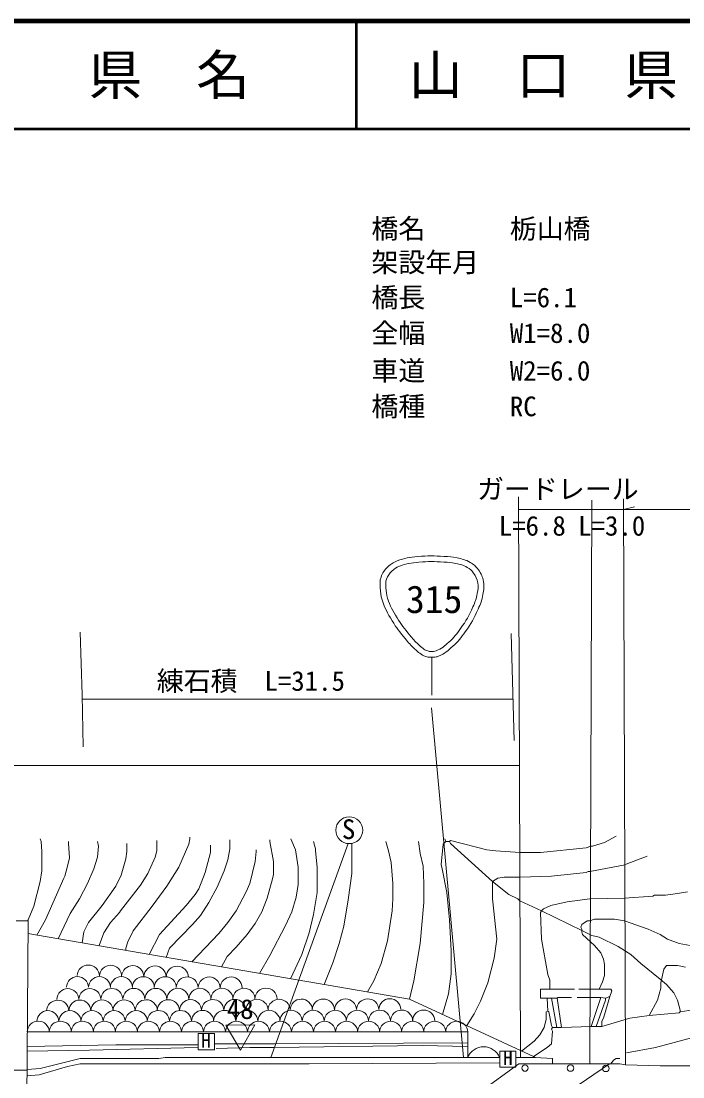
# Model space of a CAD drawing. Units: millimetres, scale not verified. Extents: x 40000 to 680000, y 20000 to 380000.
# Drawn here: x 301873 to 363331, y 281890 to 380000 of the extents above; entities that cross this region are included whole.
import ezdxf
from ezdxf.enums import TextEntityAlignment as Align

# ---------------------------------------------------------------- set-up
doc = ezdxf.new("R2010")
doc.units = ezdxf.units.MM
doc.header["$LTSCALE"] = 1000
for name, color, linetype, lineweight in [('M-BGD', 7, 'Continuous', 13), ('M-STR-HTXT', 7, 'Continuous', 13), ('M-STR-STR1', 1, 'Continuous', 13), ('M-STR-STRC', 7, 'Continuous', 13), ('M-TTL', 2, 'Continuous', 140), ('M-TTL-LINE', 7, 'Continuous', 50)]:
    doc.layers.add(name, color=color, linetype=linetype, lineweight=lineweight)
doc.layers.add('M-TTL-TXT', color=7, linetype='Continuous')
doc.styles.add('ＭＳ ゴシック', font='')
doc.styles.get('ＭＳ ゴシック').set_extended_font_data('MS Gothic')

msp = doc.modelspace()

# ---------------------------------------------------------------- linework, layer by layer
at = {"layer": 'M-BGD'}
for p, q in [((317526, 304179), (317526, 304010)), ((357150, 304264), (356050, 303671)), ((303641, 304010), (303726, 303756)), ((303726, 303756), (303810, 302825)), ((306266, 303587), (306266, 303756)), ((306350, 302232), (306266, 303587)), ((308975, 303756), (309060, 303333)), ((309060, 303333), (308975, 302317)), ((311684, 302825), (311684, 303587)), ((314478, 302909), (314478, 303841)), ((317442, 303502), (316510, 301385)), ((317526, 304010), (317442, 303502)), ((319474, 303417), (319474, 302740)), ((321252, 303079), (321252, 303925)), ((324977, 303925), (324977, 303756)), ((324977, 303756), (325316, 301893)), ((325062, 283690), (332258, 303587)), ((327348, 302994), (326924, 304010)), ((329210, 303079), (329041, 303756)), ((332597, 300793), (332597, 303587)), ((335984, 302909), (335730, 303756)), ((338947, 302655), (338778, 303756)), ((340894, 301639), (341064, 303502)), ((341064, 303502), (341318, 303756)), ((341318, 303756), (341233, 304010)), ((341318, 303756), (341656, 303756)), ((341741, 303841), (341656, 303756)), ((341741, 303587), (341656, 303756)), ((345128, 302994), (341741, 303841)), ((345636, 300031), (341741, 303587)), ((354356, 303163), (350123, 302740)), ((354780, 303333), (354356, 303163)), ((354949, 303333), (354780, 303333)), ((356050, 303671), (354949, 303333)), ((303810, 302825), (303810, 301047)), ((306181, 301470), (306350, 302232)), ((308975, 302317), (308636, 301216)), ((311600, 302147), (311684, 302825)), ((313632, 300793), (314309, 302317)), ((314309, 302317), (314478, 302909)), ((319474, 302740), (318966, 300877)), ((321082, 302063), (321252, 303079)), ((323622, 301893), (323707, 302825)), ((323707, 302825), (323707, 302994)), ((327602, 301385), (327348, 302994)), ((329210, 302909), (329210, 303079)), ((329380, 301385), (329210, 302909)), ((336238, 301809), (335984, 302909)), ((339201, 301470), (338947, 302655)), ((345974, 302909), (345128, 302994)), ((348176, 302740), (345974, 302909)), ((350123, 302740), (348176, 302740)), ((357828, 301555), (360029, 302401)), ((305927, 300539), (306181, 301470)), ((308636, 301216), (308044, 299861)), ((311176, 300623), (311600, 302147)), ((316510, 301385), (315410, 299607)), ((320744, 301047), (321082, 302063)), ((323114, 299861), (323622, 301893)), ((325316, 301893), (325316, 300708)), ((327602, 299777), (327602, 301385)), ((329380, 299015), (329380, 301385)), ((336407, 299861), (336238, 301809)), ((339286, 299861), (339201, 301470)), ((340979, 301216), (340894, 301639)), ((341402, 299015), (340979, 301216)), ((354695, 300962), (357828, 301555)), ((303810, 301047), (303641, 300031)), ((305842, 300369), (304149, 296475)), ((305927, 300539), (305842, 300369)), ((310668, 299607), (311176, 300623)), ((312954, 299692), (313632, 300793)), ((318966, 300877), (318373, 299353)), ((320066, 299523), (320744, 301047)), ((325231, 300285), (324723, 298507)), ((325316, 300708), (325231, 300285)), ((332258, 298337), (332597, 300793)), ((345636, 300031), (346144, 300369)), ((346144, 300369), (346736, 300454)), ((346736, 300454), (348176, 300454)), ((348176, 300454), (351139, 300539)), ((351139, 300539), (354356, 300877)), ((354356, 300877), (354526, 300962)), ((354526, 300962), (354695, 300962)), ((303641, 300031), (303048, 297745)), ((308044, 299861), (307282, 298422)), ((309398, 297829), (310668, 299607)), ((311092, 297321), (312954, 299692)), ((315410, 299607), (314055, 297745)), ((318373, 299353), (318034, 298845)), ((319304, 298083), (320066, 299523)), ((322776, 299099), (323114, 299861)), ((327432, 298591), (327602, 299777)), ((336407, 298422), (336407, 299861)), ((339286, 298083), (339286, 299861)), ((345636, 298422), (345636, 300031)), ((347160, 298845), (345636, 300031)), ((307282, 298422), (306435, 297067)), ((318034, 298845), (317188, 297829)), ((321844, 297321), (322776, 299099)), ((324723, 298507), (324215, 297237)), ((327009, 297237), (327432, 298591)), ((329041, 296983), (329380, 299015)), ((331835, 295882), (332258, 298337)), ((336322, 297321), (336407, 298422)), ((341656, 296475), (341402, 299015)), ((346059, 294697), (345636, 298422)), ((348006, 298422), (347160, 298845)), ((348176, 298253), (348006, 298422)), ((352578, 298168), (354695, 298422)), ((354695, 298422), (357912, 298507)), ((357912, 298507), (360537, 298676)), ((360537, 298676), (360706, 298761)), ((360706, 298761), (361722, 298761)), ((361722, 298761), (362823, 298930)), ((362823, 298930), (363754, 299099)), ((303048, 297745), (302540, 296475)), ((308128, 296221), (309398, 297829)), ((311092, 297321), (311007, 297152)), ((314055, 297745), (312277, 295459)), ((317188, 297829), (314732, 295120)), ((318542, 296898), (319304, 298083)), ((321082, 296221), (321844, 297321)), ((335899, 294527), (336322, 297321)), ((338947, 294273), (339286, 298083)), ((350208, 297321), (348176, 298253)), ((350123, 297152), (350208, 297321)), ((350208, 297321), (350377, 297491)), ((354018, 295459), (350208, 297321)), ((350377, 297491), (351054, 297829)), ((351054, 297829), (352578, 298168)), ((302512, 296386), (301414, 296393)), ((302512, 296386), (302283, 261855)), ((302540, 296475), (302456, 296390)), ((302540, 296475), (302456, 296390)), ((304149, 296475), (303346, 295069)), ((306435, 297067), (305312, 294727)), ((311007, 297152), (310160, 296221)), ((317780, 296051), (318542, 296898)), ((324215, 297237), (323622, 296136)), ((326416, 295967), (327009, 297237)), ((328618, 295289), (329041, 296983)), ((341826, 293596), (341656, 296475)), ((350208, 294697), (350123, 297152)), ((354441, 296390), (353933, 296051)), ((354695, 296390), (354441, 296390)), ((355118, 296559), (354695, 296390)), ((356981, 296559), (355118, 296559)), ((357912, 296390), (356981, 296559)), ((360114, 295628), (357912, 296390)), ((307533, 294345), (307705, 295374)), ((307705, 295374), (308128, 296221)), ((310160, 296221), (309568, 295289)), ((312277, 295459), (311769, 294443)), ((315664, 293850), (317780, 296051)), ((320236, 295205), (321082, 296221)), ((323622, 296136), (322860, 295120)), ((324977, 293173), (326416, 295967)), ((331412, 294273), (331835, 295882)), ((353933, 296051), (353848, 295797)), ((353848, 295797), (353933, 295628)), ((353933, 295374), (353933, 295628)), ((354018, 295120), (353933, 295374)), ((354018, 295459), (354864, 295035)), ((361214, 295120), (360114, 295628)), ((337931, 289109), (302504, 295211)), ((309568, 295289), (309107, 294100)), ((311769, 294443), (311600, 293850)), ((314732, 295120), (313760, 293272)), ((317721, 292590), (320236, 295205)), ((322860, 295120), (321844, 293935)), ((327940, 293257), (328618, 295289)), ((335306, 292411), (335899, 294527)), ((345805, 292919), (346059, 294697)), ((350800, 291395), (350208, 294697)), ((355118, 294104), (354018, 295120)), ((354864, 295035), (355542, 294866)), ((355542, 294866), (357320, 294019)), ((361214, 295120), (361892, 294697)), ((361892, 294697), (362992, 294273)), ((311600, 293850), (311600, 293644)), ((315345, 292999), (315664, 293850)), ((321844, 293935), (320998, 293088)), ((330819, 292495), (331412, 294273)), ((338354, 290802), (338947, 294273)), ((341826, 291479), (341826, 293596)), ((355711, 293427), (355118, 294104)), ((355965, 292834), (355711, 293427)), ((357320, 294019), (358251, 293427)), ((358251, 293427), (358505, 293257)), ((362992, 294273), (364008, 294104)), ((320998, 293088), (320468, 292117)), ((324012, 291506), (324977, 293173)), ((326902, 291008), (327940, 293257)), ((330027, 290470), (330819, 292495)), ((334629, 290802), (335306, 292411)), ((345212, 290633), (345805, 292919)), ((356050, 292326), (355965, 292834)), ((358505, 293257), (359436, 292411)), ((359436, 292411), (361214, 290971)), ((341572, 289617), (341826, 291479)), ((350970, 290887), (350800, 291395)), ((356050, 291310), (356050, 292326)), ((361299, 290633), (361553, 291903)), ((361553, 291903), (361807, 292241)), ((361807, 292241), (362823, 292241)), ((362823, 292241), (363585, 292072)), ((334036, 289786), (334629, 290802)), ((337931, 289109), (338354, 290802)), ((344535, 288939), (345212, 290633)), ((350970, 290040), (350970, 290887)), ((355542, 290040), (355880, 290717)), ((355880, 290717), (356050, 291310)), ((361638, 290633), (361214, 290971)), ((361299, 290125), (361299, 290633)), ((361807, 290463), (361638, 290633)), ((362484, 289701), (361807, 290463)), ((341018, 287679), (341572, 289617)), ((350123, 289193), (350123, 290040)), ((350123, 290040), (350970, 290040)), ((350970, 290040), (353256, 290040)), ((353679, 290040), (354695, 290040)), ((354695, 290040), (355542, 290040)), ((355542, 290040), (356642, 290040)), ((356727, 289871), (356558, 289363)), ((356642, 290040), (356727, 289871)), ((360960, 289024), (361299, 290125)), ((362823, 289024), (362484, 289701)), ((349446, 283775), (337931, 289109)), ((343942, 287754), (344535, 288939)), ((350716, 289193), (350123, 289193)), ((350716, 289193), (350800, 288008)), ((351139, 289193), (350716, 289193)), ((351623, 286484), (351139, 289193)), ((351647, 289193), (351139, 289193)), ((351732, 289278), (351647, 289193)), ((352070, 286484), (351647, 289193)), ((353002, 289278), (351732, 289278)), ((354695, 289278), (353510, 289278)), ((355711, 289278), (354695, 289278)), ((354804, 286569), (355711, 289278)), ((355288, 286569), (356134, 289024)), ((356134, 289193), (355711, 289278)), ((356558, 289363), (355965, 287331)), ((356558, 289363), (356134, 289193)), ((356134, 289024), (356134, 289193)), ((360198, 287585), (360960, 289024)), ((363077, 288093), (362823, 289024)), ((343265, 286653), (343942, 287754)), ((350631, 287923), (350800, 288008)), ((350631, 287246), (350631, 287923)), ((350800, 288008), (350885, 287923)), ((350885, 287923), (351139, 286653)), ((358420, 287331), (360198, 287585)), ((360198, 287585), (362992, 287839)), ((362992, 287839), (363077, 287923)), ((363077, 287923), (365702, 288347)), ((363077, 287923), (363077, 288093)), ((320873, 286701), (323573, 286723)), ((320873, 286701), (322241, 284374)), ((322241, 284374), (323573, 286723)), ((350038, 285807), (350462, 286484)), ((350462, 286484), (350631, 287246)), ((351139, 286653), (351224, 286484)), ((351139, 286315), (351224, 286484)), ((351224, 286484), (351562, 286484)), ((351562, 286484), (352070, 286484)), ((352070, 286484), (354804, 286569)), ((355288, 286569), (354804, 286569)), ((355796, 286569), (355288, 286569)), ((358420, 287331), (355796, 286569)), ((355965, 287331), (355796, 287077)), ((355796, 287077), (355796, 286569)), ((302443, 286068), (343350, 286061)), ((319819, 285917), (318319, 285917)), ((318319, 285917), (318319, 284417)), ((319819, 284417), (319819, 285917)), ((324384, 286061), (323284, 286061)), ((325062, 286061), (325908, 286061)), ((326840, 286061), (330057, 286061)), ((330311, 286061), (334206, 286061)), ((334206, 286061), (338270, 286061)), ((341656, 286061), (338524, 286061)), ((343350, 286061), (343350, 283690)), ((350038, 285807), (349530, 285214)), ((351224, 286145), (351139, 286315)), ((351139, 284960), (351224, 286145)), ((360791, 284621), (364262, 285553)), ((302434, 284706), (310668, 284875)), ((308213, 284367), (318288, 284621)), ((310668, 284875), (315156, 284875)), ((318319, 284875), (315156, 284875)), ((319897, 284960), (323538, 284960)), ((319982, 284537), (323114, 284621)), ((325400, 284621), (323114, 284621)), ((325400, 284960), (323538, 284960)), ((343350, 285045), (325400, 284960)), ((339116, 284791), (325400, 284621)), ((343350, 284706), (339116, 284791)), ((349530, 285214), (348345, 284283)), ((349446, 283775), (350716, 284621)), ((350716, 284621), (351139, 284960)), ((358082, 284113), (360791, 284621)), ((302431, 284282), (308213, 284367)), ((303641, 282674), (307366, 283605)), ((307366, 283605), (314648, 283605)), ((314648, 283605), (315240, 283690)), ((315240, 283690), (325062, 283690)), ((318319, 284417), (319819, 284417)), ((325062, 283690), (343350, 283690)), ((343350, 283690), (346313, 283690)), ((347819, 284293), (346319, 284293)), ((346319, 284293), (346319, 282793)), ((347819, 282793), (347819, 284293)), ((347837, 283690), (349615, 283690)), ((348260, 283690), (348260, 284029)), ((349615, 283690), (349446, 283775)), ((351224, 283605), (349615, 283690)), ((351224, 283097), (351224, 283605)), ((356896, 283436), (357150, 283605)), ((357150, 283605), (357489, 283605)), ((302420, 282587), (303641, 282674)), ((303556, 282081), (306181, 282843)), ((306181, 282843), (307366, 283097)), ((307366, 283097), (328618, 283097)), ((328618, 283097), (346313, 283182)), ((346319, 282793), (347819, 282793)), ((356642, 283097), (356219, 283097)), ((356642, 283097), (356896, 283436)), ((357489, 283097), (356642, 283097)), ((357997, 283013), (357489, 283097)), ((361214, 282928), (357997, 283013)), ((367903, 282928), (361214, 282928)), ((268756, 282551), (302420, 282518)), ((302416, 281994), (303556, 282081))]:
    msp.add_line(p, q, dxfattribs=at)
for centre, radius in [((332344, 304813), 1250), ((348668, 282712), 300), ((352895, 282706), 300), ((356174, 282676), 300)]:
    msp.add_circle(centre, radius, dxfattribs=at)
for centre, radius, start, end in [((308106, 291249), 1034, 1.16478, 177.34064), ((310174, 291222), 1034, 1.16478, 177.34064), ((312241, 291195), 1034, 1.16478, 177.34064), ((314309, 291168), 1034, 1.16478, 177.34064), ((316377, 291141), 1034, 1.16478, 177.34064), ((307103, 290195), 1020, 0.96604, 178.71828), ((309143, 290190), 1020, 0.96604, 178.71828), ((311182, 290184), 1020, 0.96604, 178.71828), ((313222, 290178), 1020, 0.96604, 178.71828), ((315262, 290173), 1020, 0.96604, 178.71828), ((317301, 290167), 1020, 0.96604, 178.71828), ((319341, 290162), 1020, 0.96604, 178.71828), ((321381, 290156), 1020, 0.96604, 178.71828), ((306207, 289074), 1023, 1.40732, 178.84453), ((308252, 289078), 1023, 1.40732, 178.84453), ((310298, 289083), 1023, 1.40732, 178.84453), ((312343, 289087), 1023, 1.40732, 178.84453), ((314388, 289092), 1023, 1.40732, 178.84453), ((316433, 289096), 1023, 1.40732, 178.84453), ((318479, 289101), 1023, 1.40732, 178.84453), ((320524, 289105), 1023, 1.40732, 178.84453), ((322569, 289110), 1023, 1.40732, 178.84453), ((324614, 289114), 1023, 1.40732, 178.84453), ((305269, 287991), 1029, 1.83698, 178.65225), ((307325, 288000), 1029, 1.83698, 178.65225), ((309382, 288009), 1029, 1.83698, 178.65225), ((311438, 288018), 1029, 1.83698, 178.65225), ((313494, 288026), 1029, 1.83698, 178.65225), ((315551, 288035), 1029, 1.83698, 178.65225), ((317607, 288044), 1029, 1.83698, 178.65225), ((319663, 288053), 1029, 1.83698, 178.65225), ((321720, 288062), 1029, 1.83698, 178.65225), ((323776, 288070), 1029, 1.83698, 178.65225), ((325832, 288079), 1029, 1.83698, 178.65225), ((327889, 288088), 1029, 1.83698, 178.65225), ((329945, 288097), 1029, 1.83698, 178.65225), ((332001, 288106), 1029, 1.83698, 178.65225), ((334058, 288114), 1029, 1.83698, 178.65225), ((336114, 288123), 1029, 1.83698, 178.65225), ((304349, 287017), 1027, 1.60686, 178.56731), ((306403, 287020), 1027, 1.60686, 178.56731), ((308457, 287023), 1027, 1.60686, 178.56731), ((310510, 287026), 1027, 1.60686, 178.56731), ((312564, 287029), 1027, 1.60686, 178.56731), ((314618, 287032), 1027, 1.60686, 178.56731), ((316672, 287035), 1027, 1.60686, 178.56731), ((318725, 287038), 1027, 1.60686, 178.56731), ((320779, 287042), 1027, 1.60686, 178.56731), ((322833, 287045), 1027, 1.60686, 178.56731), ((324887, 287048), 1027, 1.60686, 178.56731), ((326941, 287051), 1027, 1.60686, 178.56731), ((328994, 287054), 1027, 1.60686, 178.56731), ((331048, 287057), 1027, 1.60686, 178.56731), ((333102, 287060), 1027, 1.60686, 178.56731), ((335156, 287063), 1027, 1.60686, 178.56731), ((337209, 287067), 1027, 1.60686, 178.56731), ((339263, 287070), 1027, 1.60686, 178.56731), ((303466, 286045), 1023, 1.27354, 178.70624), ((305511, 286044), 1023, 1.27354, 178.70624), ((307557, 286044), 1023, 1.27354, 178.70624), ((309602, 286044), 1023, 1.27354, 178.70624), ((311647, 286043), 1023, 1.27354, 178.70624), ((313693, 286043), 1023, 1.27354, 178.70624), ((315738, 286043), 1023, 1.27354, 178.70624), ((317783, 286042), 1023, 1.27354, 178.70624), ((319829, 286042), 1023, 1.27354, 178.70624), ((321874, 286042), 1023, 1.27354, 178.70624), ((323919, 286041), 1023, 1.27354, 178.70624), ((325964, 286041), 1023, 1.27354, 178.70624), ((328010, 286040), 1023, 1.27354, 178.70624), ((330055, 286040), 1023, 1.27354, 178.70624), ((332100, 286040), 1023, 1.27354, 178.70624), ((334146, 286039), 1023, 1.27354, 178.70624), ((336191, 286039), 1023, 1.27354, 178.70624), ((338236, 286039), 1023, 1.27354, 178.70624), ((340282, 286038), 1023, 1.27354, 178.70624), ((342327, 286038), 1023, 1.27354, 178.70624), ((344831, 283092), 1598, 21.96794, 158.03206)]:
    msp.add_arc(centre, radius, start, end, dxfattribs=at)
at = {"layer": 'M-STR-HTXT'}
for p, q in [((348260, 283690), (348075, 335783)), ((357825, 335601), (357997, 283013)), ((348079, 334616), (357828, 334616)), ((354695, 283097), (354881, 335474)), ((357828, 334616), (358828, 334866)), ((357828, 334616), (385758, 334616)), ((307536, 317387), (307366, 323229)), ((347668, 313154), (347377, 323101)), ((307620, 312561), (307536, 317387)), ((307543, 316988), (347556, 316988)), ((66969, 310841), (348164, 310841))]:
    msp.add_line(p, q, dxfattribs=at)
at = {"layer": 'M-STR-STR1'}
for p, q in [((348109, 283103), (335444, 273944)), ((342975, 273955), (356522, 283095)), ((356522, 283095), (348109, 283103))]:
    msp.add_line(p, q, dxfattribs=at)
at = {"layer": 'M-STR-STRC'}
for p, q in [((340009, 317352), (340009, 320889)), ((339998, 316198), (342960, 283690))]:
    msp.add_line(p, q, dxfattribs=at)
for points in [[(338708, 330233), (339662, 330337), (340207, 330308), (341167, 330260), (341634, 330236), (341900, 330231), (342356, 330128), (342847, 330017), (343139, 329960), (343573, 329705), (343919, 329500), (344105, 329344), (344340, 329017), (344615, 328634), (344731, 328371), (344816, 327907), (344899, 327449), (344846, 327174), (344763, 326717), (344661, 326161), (344542, 325858), (344313, 325342), (343933, 324483), (343665, 324020), (343123, 323253), (342722, 322685), (342476, 322371), (341960, 321904), (341492, 321482), (341220, 321220), (340638, 320979), (340473, 320911), (340366, 320909), (340188, 320900), (339899, 320885), (339721, 320856), (339448, 320952), (338986, 321115), (338786, 321344), (338417, 321666), (338037, 321998), (337864, 322228), (337544, 322618), (337034, 323241), (336741, 323593), (336328, 324284), (335899, 325002), (335653, 325417), (335402, 326214), (335268, 326644), (335235, 326902), (335217, 327351), (335202, 327734), (335171, 327967), (335297, 328330), (335443, 328752), (335612, 328969), (335931, 329281), (336220, 329564), (336430, 329685), (336804, 329837), (337507, 330123), (337952, 330151), (338708, 330233)], [(338815, 329716), (339718, 329812), (340233, 329779), (341140, 329731), (341571, 329709), (341818, 329705), (342239, 329609), (342667, 329512), (342921, 329463), (343299, 329240), (343571, 329080), (343716, 328958), (343900, 328702), (344121, 328394), (344214, 328182), (344282, 327809), (344352, 327426), (344308, 327196), (344238, 326812), (344146, 326305), (344037, 326028), (343828, 325557), (343464, 324736), (343208, 324293), (342690, 323559), (342315, 323028), (342085, 322735), (341603, 322299), (341188, 321925), (340947, 321693), (340431, 321479), (340332, 321438), (340268, 321437), (340161, 321431), (339953, 321420), (339826, 321400), (339630, 321469), (339243, 321605), (339075, 321797), (338766, 322067), (338412, 322376), (338251, 322590), (337953, 322954), (337462, 323553), (337181, 323891), (336783, 324556), (336379, 325232), (336147, 325623), (335912, 326374), (335793, 326751), (335765, 326978), (335749, 327373), (335737, 327677), (335712, 327863), (335812, 328150), (335927, 328481), (336059, 328651), (336309, 328896), (336539, 329121), (336707, 329218), (337006, 329339), (337675, 329611), (338097, 329640), (338815, 329716)]]:
    msp.add_open_spline(points, degree=3, knots=[0, 0, 0, 0, 1, 1, 1, 2, 2, 2, 3, 3, 3, 4, 4, 4, 5, 5, 5, 6, 6, 6, 7, 7, 7, 8, 8, 8, 9, 9, 9, 10, 10, 10, 11, 11, 11, 12, 12, 12, 13, 13, 13, 14, 14, 14, 15, 15, 15, 16, 16, 16, 17, 17, 17, 18, 18, 18, 19, 19, 19, 20, 20, 20, 21, 21, 21, 21], dxfattribs=at)
at = {"layer": 'M-TTL'}
msp.add_line((680000, 380000), (40000, 380000), dxfattribs=at)
at = {"layer": 'M-TTL-LINE'}
for p, q in [((333000, 380000), (333000, 370000)), ((40000, 370000), (680000, 370000))]:
    msp.add_line(p, q, dxfattribs=at)

# ---------------------------------------------------------------- texts
at = {"layer": 'M-BGD', "style": 'ＭＳ ゴシック'}
for s, height, p in [('S', 1833, (331666, 303440)), ('48', 1833, (320971, 286724)), ('H', 1320, (318599, 284202)), ('H', 1320, (346630, 282598))]:
    msp.add_text(s, height=height, dxfattribs=at).set_placement(p, align=Align.BOTTOM_LEFT)
at = {"layer": 'M-STR-HTXT', "style": 'ＭＳ ゴシック'}
for s, p in [('橋名', (334405, 359254)), ('栃山橋', (347257, 359254)), ('架設年月', (334405, 356121)), ('橋長', (334405, 352858)), ('L=6.1', (347257, 352858)), ('全幅', (334405, 349545)), ('W1=8.0', (347257, 349545)), ('車道', (334405, 346046)), ('W2=6.0', (347257, 346046)), ('橋種', (334405, 342733)), ('RC', (347257, 342733)), ('ガードレール', (344218, 335052)), ('L=6.8', (346228, 331636)), ('L=3.0', (353603, 331636)), ('練石積  L=31.5', (314473, 317218))]:
    msp.add_text(s, height=1833, dxfattribs=at).set_placement(p, align=Align.BOTTOM_LEFT)
at = {"layer": 'M-STR-STRC', "style": 'ＭＳ ゴシック'}
msp.add_text('315', height=2566, dxfattribs=at).set_placement((337617, 324224), align=Align.BOTTOM_LEFT)
at = {"layer": 'M-TTL-TXT', "style": 'ＭＳ ゴシック'}
for s, p in [('県\u3000名', (315625, 375000)), ('山\u3000口\u3000県', (350375, 375000))]:
    msp.add_text(s, height=3666, dxfattribs=at).set_placement(p, align=Align.MIDDLE_CENTER)

doc.saveas('drawing.dxf')
